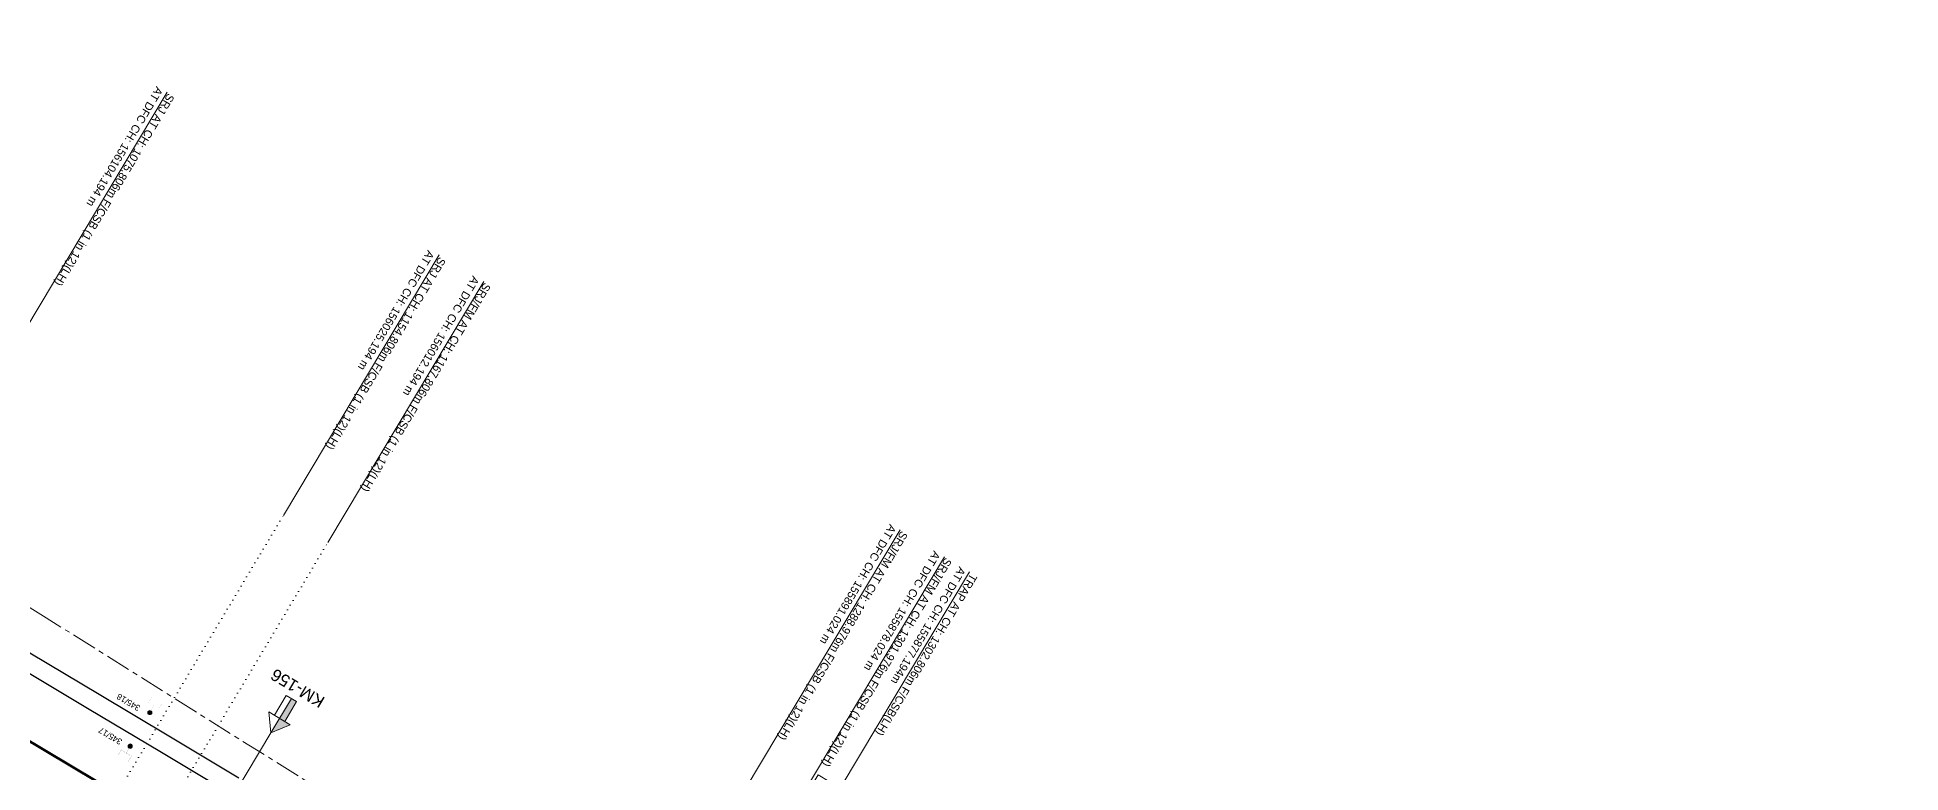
# Model space of a CAD drawing. Header units: metres. Extents: x 597821 to 610090, y 3402206 to 3407451.
# Drawn here: x 606480.5 to 606946.2, y 3404361.7 to 3404545.6 of the extents above; entities that cross this region are included whole.
import ezdxf
from ezdxf.enums import TextEntityAlignment as Align

# ---------------------------------------------------------------- set-up
doc = ezdxf.new("R2010")
doc.units = ezdxf.units.M
doc.header["$MEASUREMENT"] = 0
doc.linetypes.add('CENTER', pattern=[2, 1.25, -0.25, 0.25, -0.25])
doc.linetypes.add('DOT', pattern=[0.25, 0, -0.25])
for name, color, linetype, lineweight in [('Existing IR Track', 143, 'Continuous', 0), ("NEW CHAWAPAIL STN. SRJ's", 10, 'Continuous', 0), ('OHE MAST', 7, 'Continuous', 0), ('Proposed Chainage', 10, 'Continuous', 0), ('PROPOSED DFCC TRACK', 1, 'Continuous', 0)]:
    doc.layers.add(name, color=color, linetype=linetype, lineweight=lineweight)
doc.layers.add('Existing Railway Boundary', color=7, linetype='CENTER')
doc.styles.add('ARIAL', font='arial.ttf')
doc.styles.add('Style-Arial', font='arial.ttf')

# ---------------------------------------------------------------- blocks, each defined once
blk = doc.blocks.new('OHE MAST')
h = blk.add_hatch(color=7)
h.dxf.hatch_style = 1
edge = h.paths.add_edge_path()
edge.add_arc((0, 0), 0.514, 0, 360)
at = {"const_width": 0.01}
for points in [[(1.5, 3.5), (1.5, 2), (-1.5, 2), (-1.5, 3.5)], [(0, 2), (0, 0)]]:
    blk.add_lwpolyline(points, dxfattribs=at)
blk.add_circle((0, 0), 0.514)
blk = doc.blocks.new('KM POST PLAN')
h = blk.add_hatch(color=256)
h.dxf.hatch_style = 1
h.paths.add_polyline_path([(0, -8.47), (-3, -8.47), (-3, -20), (0, -20)])
h.paths.add_polyline_path([(0, -8.47), (0, 0), (-6.25, -8.47)])
for points in [[(0, 0), (-6.25, -8.47), (6.25, -8.47)], [(0, 0), (0, -20)], [(0, 0), (6.25, -8.47)], [(3, -8.47), (3, -20), (-3, -20), (-3, -8.47)]]:
    blk.add_lwpolyline(points)
at = {"style": 'Style-Arial'}
blk.add_attdef('KM-POST', text='', height=6, dxfattribs=at).set_placement((0, -26, -263.95), align=Align.MIDDLE_CENTER)

msp = doc.modelspace()

# ---------------------------------------------------------------- linework, layer by layer
at = {"layer": 'Existing IR Track', "color": 0, "lineweight": 25, "flags": 128}
for points in [[(606530.8464, 3404360.4123), (606513.3593, 3404370.8668), (606495.896, 3404381.3071), (606478.6029, 3404391.633)], [(606528.5787, 3404356.5931), (606511.0731, 3404367.0421), (606493.4198, 3404377.5793), (606476.3189, 3404387.8101)]]:
    msp.add_lwpolyline(points, dxfattribs=at)
at = {"layer": 'Existing Railway Boundary', "color": 36, "lineweight": 20, "ltscale": 5}
msp.add_lwpolyline([(607300.9292, 3403917.3459), (607255.7513, 3403939.5871), (607149.7997, 3404000.993), (607063.3879, 3404051.7853), (607026.1732, 3404073.9067), (606934.104, 3404128.8287), (606867.4164, 3404173.4685), (606866.4237, 3404173.8929), (606865.6608, 3404175.156), (606865.2849, 3404174.9186), (606864.8437, 3404174.9168), (606864.0786, 3404175.4747), (606848.438, 3404180.3848), (606638.9131, 3404306.0748), (606606.0408, 3404325.6718), (606562.5634, 3404350.3059), (606482.6553, 3404400.5033), (606440.6404, 3404426.8266)], dxfattribs=at)
at = {"layer": "NEW CHAWAPAIL STN. SRJ's", "lineweight": 13, "flags": 128}
for points in [[(606512.9087, 3404531.8832), (606473.9824, 3404466.7451)], [(606580.9, 3404491.2293), (606541.9724, 3404426.0919)], [(606592.0575, 3404484.5579), (606553.0711, 3404419.319)], [(606696.1404, 3404422.4942), (606657.1382, 3404357.231)], [(606707.237, 3404415.6888), (606668.3091, 3404350.5516)], [(606713.4133, 3404412.0032), (606681.0968, 3404357.9257), (606675.6108, 3404361.2039), (606668.9303, 3404350.0253)]]:
    msp.add_lwpolyline(points, dxfattribs=at)
at = {"layer": "NEW CHAWAPAIL STN. SRJ's", "linetype": 'DOT', "lineweight": 13, "ltscale": 5, "flags": 128}
for points in [[(606494.0054, 3404345.8223), (606541.9724, 3404426.0919)], [(606508.3708, 3404344.5186), (606553.0711, 3404419.319)]]:
    msp.add_lwpolyline(points, dxfattribs=at)
at = {"layer": 'Proposed Chainage', "lineweight": 0}
msp.add_line((606538.8285, 3404371.7149), (606522.0442, 3404343.6284), dxfattribs=at)
at = {"layer": 'PROPOSED DFCC TRACK', "color": 1, "linetype": 'Continuous', "lineweight": 50, "flags": 128}
msp.add_lwpolyline([(607347.5156, 3403829.6526), (607112.557, 3403985.9371), (607107.3529, 3403989.3983), (607102.1477, 3403992.8578), (607096.9403, 3403996.3141), (607091.7297, 3403999.7655), (607086.5148, 3404003.2104), (607081.2946, 3404006.6471), (607076.0678, 3404010.074), (607070.8336, 3404013.4895, 0.00707659), (607010.9855, 3404051.2454), (607005.6489, 3404054.4986), (607000.3052, 3404057.7402), (606994.9554, 3404060.9717), (606989.6007, 3404064.1948), (606984.2418, 3404067.4112), (606978.88, 3404070.6226), (606973.5162, 3404073.8307), (606968.1513, 3404077.0371), (604380.3623, 3405623.4867)], format="xyb", dxfattribs=at)
at = {"layer": 'PROPOSED DFCC TRACK', "linetype": 'Continuous', "lineweight": 25}
msp.add_arc((606214.5611, 3403866.306), 555, 59.767957, 64.539855, dxfattribs=at)

# ---------------------------------------------------------------- block references
at = {"layer": 'OHE MAST', "lineweight": 20}
for p, rotation in [((606508.5765, 3404376.7888), 329.0208306544455), ((606503.6822, 3404368.3262), 149.0208306544456), ((606503.6851, 3404368.4448), 149.0208306544456)]:
    msp.add_blockref('OHE MAST', p, dxfattribs=dict(at, rotation=rotation))
at = {"layer": 'Proposed Chainage', "lineweight": 0}
ref = msp.add_blockref('KM POST PLAN', (606538.8285, 3404371.7149), dxfattribs=dict(at, xscale=0.4999999999999999, yscale=0.4999999999999999, zscale=0.4999999999999999, rotation=149.0267439839697))
ref.add_attrib('KM-POST', 'KM-156', dxfattribs={"layer": '0', "color": 10, "height": 3, "rotation": 149.026744, "style": 'Style-Arial'}).set_placement((606545.5188, 3404382.8612, -131.9737), align=Align.MIDDLE_CENTER)

# ---------------------------------------------------------------- texts
at = {"layer": "NEW CHAWAPAIL STN. SRJ's", "lineweight": 13, "char_height": 2, "attachment_point": 4, "rotation": 239.137675, "line_spacing_factor": 0.648, "style": 'ARIAL'}
for s, insert, width in [('\\pxsm1;SRJ AT CH: 1075.806m F/CSB (1 in 12)(LH)\\PAT DFC CH: 156104.194 m ', (606512.5275, 3404532.111), 62.398806), ('\\pxsm1;SRJ AT CH: 1154.806m F/CSB (1 in 12)(LH)\\PAT DFC CH: 156025.194 m ', (606580.3475, 3404491.1975), 68.411767), ('\\pxsm1;SRJ/FM AT CH: 1167.806m F/CSB (1 in 12)(LH)\\PAT DFC CH: 156012.194 m ', (606591.5921, 3404484.7843), 68.411767), ('\\pxsm1;SRJ/FM AT CH: 1288.976m F/CSB (1 in 12)(LH)\\PAT DFC CH: 155891.024 m ', (606695.8058, 3404422.6942), 68.220771), ('\\pxsm1;SRJ/FM AT CH: 1301.976m F/CSB (1 in 12)(LH)\\PAT DFC CH: 155878.024 m ', (606706.828, 3404416.0403), 62.398806), ('\\pxsm1;TRAP AT CH: 1302.806m F/CSB(LH)\\PAT DFC CH: 155877.194m', (606713.1743, 3404412.0743), 50.881071)]:
    msp.add_mtext(s, dxfattribs=dict(at, insert=insert, width=width))
at = {"layer": 'OHE MAST', "style": 'ARIAL'}
for s, p in [('345/18', (606506.3792, 3404378.3469)), ('345/17', (606501.8301, 3404369.9228))]:
    msp.add_text(s, height=1.5, rotation=149, dxfattribs=at).set_placement(p)

doc.saveas('drawing.dxf')
